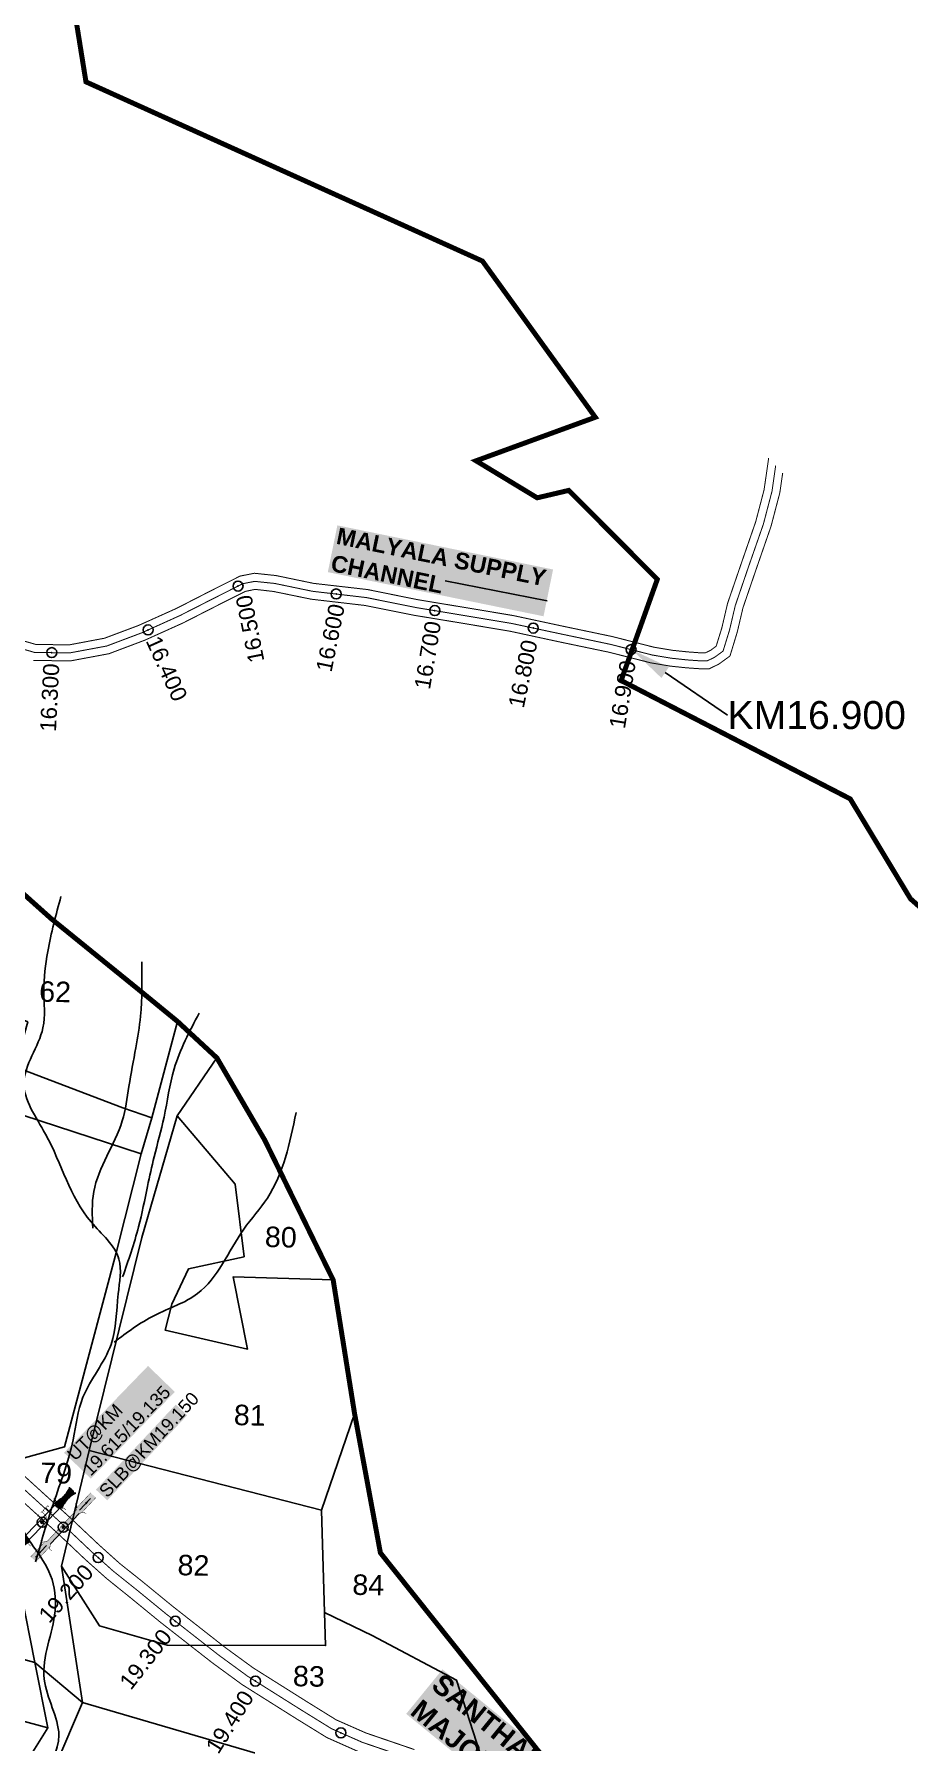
# Model space of a CAD drawing. Header units: inches. Extents: x 204541 to 241319, y 1610159 to 1619241.
# Drawn here: x 207715 to 208589, y 1616398 to 1618104 of the extents above; entities that cross this region are included whole.
import ezdxf
from ezdxf import colors
from ezdxf.entities.mleader import LeaderData, LeaderLine
from ezdxf.enums import TextEntityAlignment as Align
from ezdxf.math import Vec2, Vec3

# ---------------------------------------------------------------- set-up
doc = ezdxf.new("R2010")
doc.units = ezdxf.units.IN
doc.header["$LTSCALE"] = 15
doc.header["$MEASUREMENT"] = 0
doc.header["$PDMODE"] = 32
doc.header["$PDSIZE"] = 10
doc.linetypes.add('ACAD_ISO02W100', pattern=[15, 12, -3])
doc.linetypes.add('HIDDEN2', pattern=[0.1875, 0.125, -0.0625])
for name, color, linetype in [('BLOCK', 72, 'Continuous'), ('CANAL1', 7, 'Continuous'), ('CHANAGE', 1, 'Continuous'), ('PLOT', 7, 'Continuous'), ('PLOT NO', 7, 'Continuous'), ('POINT', 2, 'Continuous'), ('RE REMARKS', 7, 'Continuous'), ('REMARK', 6, 'Continuous'), ('STREAM', 4, 'Continuous'), ('STRUCTURE', 5, 'Continuous'), ('text2', 7, 'Continuous'), ('VILLAGE BOUNDARY', 5, 'Continuous'), ('VILLAGE STONES', 240, 'Continuous')]:
    doc.layers.add(name, color=color, linetype=linetype)
doc.styles.add('FONT2', font='Times New Roman')
doc.styles.get("Standard").update_dxf_attribs({"font": 'arial.ttf'})
doc.dimstyles.get("Standard").update_dxf_attribs({"dimtxt": 0.18, "dimasz": 0.18, "dimexe": 0.18, "dimexo": 0.0625, "dimgap": 0.09, "dimtad": 0, "dimtih": 1, "dimtoh": 1, "dimdec": 4, "dimzin": 0, "dimdsep": 46, "dimtxsty": 'Standard', "dimcen": 0.09, "dimadec": 0, "dimazin": 0, "dimtfac": 1, "dimtdec": 4, "dimtofl": 0, "dimtmove": 0, "dimatfit": 3, "dimfxl": 1, "dimtolj": 1, "dimtzin": 0, "dimarcsym": 0})

# ---------------------------------------------------------------- blocks, each defined once
blk = doc.blocks.new('CIRCLE-BOX')
for p, q in [((-0.5, 0), (0.5, 0)), ((0, 0.5), (0, -0.5))]:
    blk.add_line(p, q)
blk.add_circle((0, 0), 0.2)
blk = doc.blocks.new('SLB')
at = {"layer": 'STRUCTURE'}
h = blk.add_hatch(dxfattribs=at)
h.set_pattern_fill('DOTS', color=6, scale=20, angle=320.3722, style=0)
h.set_pattern_definition([(320.372247934, (-159.4327, -72.9564), (1.2786241598, 0.5641323054), [0, -1.25])])
h.paths.add_polyline_path([(769699.5, 1706871.1), (769699.5, 1706861.1), (769729.1, 1706861.1), (769732.1, 1706863.1), (769792.1, 1706863.1), (769795.1, 1706861.1), (769824.7, 1706861.1), (769824.7, 1706871.1), (769795.1, 1706871.1), (769792.1, 1706869.1), (769732.1, 1706869.1), (769729.1, 1706871.1)])
at = {"layer": 'STRUCTURE', "color": 6, "linetype": 'ACAD_ISO02W100', "ltscale": 0.5, "const_width": 0.5}
for points in [[(769699.5, 1706871.1), (769729.1, 1706871.1)], [(769699.5, 1706861.1), (769729.1, 1706861.1)], [(769795.1, 1706871.1), (769824.7, 1706871.1)], [(769795.1, 1706861.1), (769824.7, 1706861.1)]]:
    blk.add_lwpolyline(points, dxfattribs=at)
at = {"layer": 'STRUCTURE', "color": 6, "const_width": 0.628}
for points in [[(769726.1, 1706877.1), (769726.1, 1706873.1), (769732.1, 1706869.1), (769792.1, 1706869.1), (769798.1, 1706873.1), (769798.1, 1706877.1)], [(769726.1, 1706855.1), (769726.1, 1706859.1), (769732.1, 1706863.1), (769792.1, 1706863.1), (769798.1, 1706859.1), (769798.1, 1706855.1)]]:
    blk.add_lwpolyline(points, dxfattribs=at)
at = {"layer": 'STRUCTURE', "color": 6}
blk.add_lwpolyline([(769732.1, 1706863.1), (769792.1, 1706863.1)], dxfattribs=at)
blk.add_lwpolyline([(769732.1, 1706863.1), (769792.1, 1706863.1)], dxfattribs=at)
at = {"layer": 'STRUCTURE', "color": 0}
blk.add_circle((769762.1, 1706866.1), 1.24, dxfattribs=at)
for points in [[(769703.8, 1706866), (769726.7, 1706866)], [(769818.6, 1706865.8), (769795.7, 1706865.8)]]:
    blk.add_leader(points, dimstyle='Standard', override={"dimasz": 10, "dimgap": 0.09, "dimtad": 0}, dxfattribs=at)
blk = doc.blocks.new('UT')
at = {"layer": 'STRUCTURE'}
h = blk.add_hatch(dxfattribs=at)
h.set_pattern_fill('DASH', color=150, scale=8, angle=-39.6278, style=0)
h.set_pattern_definition([(320.372247933, (-4370.464, -6260.8811), (1.40800153113, 0.132407282), [1, -1])])
h.paths.add_polyline_path([(765163, 1700681.9), (765165.6, 1700680.6), (765167.2, 1700680.3), (765169.1, 1700680), (765172.4, 1700679.6), (765176.4, 1700679.3), (765179.5, 1700679.5), (765183.1, 1700679.9), (765187.7, 1700680.9), (765188.9, 1700681.2), (765193.1, 1700682.2), (765196.1, 1700680.2), (765196.1, 1700672.2), (765193.1, 1700670.2), (765190.5, 1700670.8), (765188.1, 1700671.3), (765185.5, 1700671.8), (765183.6, 1700672.1), (765181, 1700672.5), (765180.3, 1700672.5), (765178.5, 1700672.6), (765176.7, 1700672.6), (765174.6, 1700672.5), (765172.5, 1700672.3), (765170.4, 1700672), (765168.5, 1700671.7), (765166.1, 1700671.2), (765165, 1700670.8), (765163, 1700669.7)])
h.paths.add_polyline_path([(765259.1, 1700682.2), (765256.1, 1700680.2), (765256.1, 1700672.2), (765259.1, 1700670.2), (765261.9, 1700671), (765264.4, 1700671.6), (765266.4, 1700672), (765269.1, 1700672.5), (765272.7, 1700673), (765276.1, 1700673.1), (765278.6, 1700672.9), (765281.2, 1700672.7), (765283.9, 1700672.3), (765286.4, 1700671.9), (765288, 1700671.3), (765289.2, 1700670.6), (765289.1, 1700682.7), (765287.6, 1700681.8), (765285.7, 1700681.2), (765283, 1700680.7), (765281.2, 1700680.4), (765276.7, 1700679.9), (765272.7, 1700679.9), (765268.7, 1700680.3), (765264.8, 1700681), (765261.2, 1700681.7)])
at = {"layer": 'STRUCTURE', "color": 150, "const_width": 0.628}
for points in [[(765190.1, 1700688.2), (765190.1, 1700684.2), (765196.1, 1700680.2), (765256.1, 1700680.2), (765262.1, 1700684.2), (765262.1, 1700688.2)], [(765190.1, 1700664.2), (765190.1, 1700668.2), (765196.1, 1700672.2), (765256.1, 1700672.2), (765262.1, 1700668.2), (765262.1, 1700664.2)]]:
    blk.add_lwpolyline(points, dxfattribs=at)
at = {"layer": 'STRUCTURE', "color": 150}
for points in [[(765196.1, 1700680.2), (765256.1, 1700680.2)], [(765196.1, 1700672.2), (765256.1, 1700672.2)], [(765196.1, 1700672.2), (765256.1, 1700672.2)]]:
    blk.add_lwpolyline(points, dxfattribs=at)
at = {"layer": 'STRUCTURE', "color": 0}
blk.add_circle((765226.1, 1700676.2), 1.89, dxfattribs=at)
at = {"layer": 'STRUCTURE', "color": 150}
for points in [[(765163, 1700681.9), (765164.4, 1700681.1), (765167.9, 1700680.2), (765171.2, 1700679.8), (765176.1, 1700679.4), (765184.7, 1700680.3), (765193.1, 1700682.2)], [(765163, 1700669.7), (765164.3, 1700670.6), (765167.8, 1700671.6), (765171.2, 1700672.1), (765176, 1700672.6), (765184.7, 1700672), (765193.1, 1700670.2)], [(765289.1, 1700682.7), (765287.8, 1700681.9), (765284.3, 1700680.9), (765280.9, 1700680.4), (765276.1, 1700679.8), (765267.4, 1700680.5), (765259.1, 1700682.2)], [(765289.2, 1700670.6), (765287.8, 1700671.4), (765284.2, 1700672.3), (765280.9, 1700672.7), (765276.1, 1700673.1), (765267.4, 1700672.2), (765259.1, 1700670.2)]]:
    blk.add_spline(points, degree=3, dxfattribs=at)
at = {"layer": 'STRUCTURE', "color": 0}
blk.add_text('STREAM', height=5, dxfattribs=at).set_placement((765148.2, 1700675.8), align=Align.MIDDLE_CENTER)
for points in [[(765190.9, 1700676), (765164.2, 1700675.8)], [(765289.3, 1700676.7), (765265.4, 1700676.4)]]:
    blk.add_leader(points, dimstyle='Standard', override={"dimasz": 10, "dimgap": 0.09, "dimtad": 0}, dxfattribs=at)

msp = doc.modelspace()

# ---------------------------------------------------------------- linework, layer by layer
at = {"layer": 'CANAL1', "color": 200, "const_width": 1}
for points in [[(207696.1, 1617500.2), (207716.4, 1617494.3), (207749.8, 1617493.8), (207785.3, 1617500.5), (207819.4, 1617513.3), (207857.2, 1617530.3), (207895.7, 1617550), (207920.8, 1617562.6), (207935.1, 1617565.4), (207956.7, 1617563.1), (207994.2, 1617555.3), (208048.3, 1617549.1), (208098.2, 1617539), (208144.8, 1617531.3), (208193.9, 1617523.1), (208242.9, 1617512.6), (208293, 1617502.1), (208334.4, 1617491.5), (208352.9, 1617488.4), (208368.3, 1617486.8), (208380.5, 1617485.9), (208385.8, 1617485.9), (208390.9, 1617488.3), (208396.6, 1617492.5), (208402.3, 1617510.9), (208408, 1617535.3), (208421.1, 1617573.5), (208436.1, 1617616.8), (208444.5, 1617648.8), (208449.1, 1617680.7)], [(207714, 1617478.3), (207751.1, 1617477.8), (207789.7, 1617485), (207825.5, 1617498.5), (207864.1, 1617515.9), (207902.9, 1617535.7), (207926.1, 1617547.3), (207935.8, 1617549.3), (207954.2, 1617547.2), (207991.7, 1617539.5), (208045.8, 1617533.2), (208095.3, 1617523.3), (208142.1, 1617515.6), (208190.9, 1617507.4), (208239.5, 1617496.9), (208289.4, 1617486.5), (208331.1, 1617475.9), (208350.7, 1617472.6), (208366.9, 1617470.9), (208379.8, 1617470), (208389.3, 1617469.8), (208399.1, 1617474.5), (208410.4, 1617482.7), (208417.7, 1617506.7), (208423.4, 1617530.9), (208436.2, 1617568.3), (208451.4, 1617612.2), (208460.2, 1617645.7), (208463.1, 1617665.6)], [(207670, 1616668.2), (207738.3, 1616606), (207766.1, 1616579.7), (207787.4, 1616560.7), (207810.9, 1616541.8), (207840.7, 1616517.4), (207893, 1616476.5), (207922.7, 1616454.8), (207976.7, 1616420.8), (208007.5, 1616401.8), (208039.2, 1616387.7)], [(207683.5, 1616682.9), (207751.8, 1616620.7), (207779.7, 1616594.4), (207800.3, 1616575.9), (207823.5, 1616557.4), (207853.2, 1616533.1), (207905.1, 1616492.4), (207933.9, 1616471.4), (207987.3, 1616437.8), (208016.8, 1616419.5), (208046.5, 1616406.4), (208095, 1616389.8)]]:
    msp.add_lwpolyline(points, dxfattribs=at)
at = {"layer": 'CANAL1', "color": 1, "linetype": 'HIDDEN2', "ltscale": 4, "const_width": 1}
for points in [[(207692.7, 1617492.9), (207715.2, 1617486.3), (207750.4, 1617485.8), (207787.5, 1617492.7), (207822.5, 1617505.9), (207860.6, 1617523.1), (207899.3, 1617542.8), (207923.5, 1617555), (207935.4, 1617557.3), (207955.5, 1617555.2), (207993, 1617547.4), (208047, 1617541.1), (208096.8, 1617531.1), (208143.4, 1617523.4), (208192.4, 1617515.2), (208241.2, 1617504.8), (208291.2, 1617494.3), (208332.7, 1617483.7), (208351.8, 1617480.5), (208367.6, 1617478.8), (208380.1, 1617477.9), (208387.5, 1617477.8), (208395, 1617481.4), (208403.5, 1617487.6), (208410, 1617508.8), (208415.7, 1617533.1), (208428.6, 1617570.9), (208443.8, 1617614.5), (208452.4, 1617647.3), (208456.1, 1617673.1)], [(207676.8, 1616675.5), (207745.1, 1616613.3), (207772.9, 1616587), (207793.8, 1616568.3), (207817.2, 1616549.6), (207846.9, 1616525.3), (207899, 1616484.5), (207928.3, 1616463.1), (207982, 1616429.3), (208012.1, 1616410.7), (208042.8, 1616397.1), (208091.3, 1616380.5)]]:
    msp.add_lwpolyline(points, dxfattribs=at)
at = {"layer": 'PLOT'}
for points in [[(207821.9, 1616985.2), (207653.4, 1617040.3), (207554.1, 1617118.5), (207520.6, 1617224), (207582.2, 1617246.1), (207585.8, 1617289.5)], [(207582.2, 1617246.1), (207639, 1617145), (207708.5, 1617117), (207695.9, 1617072), (207803.5, 1617031.1), (207832.5, 1617021.1)], [(207698.6, 1616363.5), (207728.7, 1616411.5), (207715.5, 1616476.8), (207702, 1616546), (207685.1, 1616619), (207705.2, 1616681.2), (207745.3, 1616692.5), (207797.1, 1616887.7), (207821.9, 1616985.2), (207832.5, 1617021.1), (207858.2, 1617117.5)], [(207897.6, 1617081), (207857.9, 1617023.2), (207822.7, 1616901.4), (207769.9, 1616688.7), (207742.1, 1616573), (207763.3, 1616436.9), (207710.9, 1616314.7), (207686.7, 1616254.4), (207666, 1616195.6), (207644.5, 1616127.6), (207626.1, 1616073.2), (207621.2, 1616063.7), (207888, 1615990), (208107.7, 1615920.8), (208117.9, 1615915.2), (208145.8, 1615916.4), (208147.3, 1615922), (208168.8, 1615950.1), (208242.6, 1616041.7), (208270.4, 1616074.9), (208351.4, 1616136.1), (208361.9, 1616175.4), (208434.4, 1616267.9), (208431.8, 1616335.8)], [(208013.8, 1616859.1), (207913.9, 1616862.4), (207928.3, 1616790.1), (207845.8, 1616809.1), (207852.5, 1616834.9), (207869.1, 1616870.2), (207924.7, 1616882.4), (207915.8, 1616954.9), (207857.9, 1617023.2)], [(208253.3, 1616239.4), (208212.9, 1616261.5), (208200.2, 1616308.7), (208144.4, 1616325.1), (208160.4, 1616386.8), (208137, 1616459.3), (208052.7, 1616503.9), (208005, 1616526.7), (208002.1, 1616629.1), (208035.2, 1616725.5)], [(208002.1, 1616629.1), (207769.9, 1616688.7)], [(207271.7, 1616598), (207715.5, 1616476.8), (207763.3, 1616436.9), (208144.4, 1616325.1)], [(207742.1, 1616573), (207780.1, 1616513.5), (207847.7, 1616494.1), (208006.2, 1616493.7), (208005, 1616526.7)], [(207269.7, 1616536.1), (207728.7, 1616411.5)]]:
    msp.add_lwpolyline(points, dxfattribs=at)
at = {"layer": 'POINT', "color": 3}
for p in [(207918.7, 1617552.6), (208016.8, 1617544.7), (208115.4, 1617528.1), (207828.8, 1617508.8), (208213.8, 1617510.6), (207732.5, 1617486.1), (208311.5, 1617489.1)]:
    msp.add_point(p, dxfattribs=at)
at = {"layer": 'POINT'}
msp.add_point((207723, 1616617, 10), dxfattribs=at)
at = {"layer": 'STREAM'}
for points in [[(207716.3, 1616577.5), (207732.4, 1616630.6), (207753.8, 1616699.5), (207763.7, 1616741.9), (207791.8, 1616794.7), (207798.9, 1616845.1), (207799.7, 1616879.8), (207771.8, 1616917.1), (207726.2, 1617005), (207704.6, 1617056.1), (207723.7, 1617111.1), (207724.6, 1617147.8), (207728.5, 1617187.3), (207741.7, 1617242.5)], [(207773.6, 1616910.8), (207774.5, 1616947.4), (207802.9, 1617018.1), (207809.7, 1617052.6), (207816.5, 1617091.1), (207821.2, 1617122.7), (207822.5, 1617177.2)], [(207803.3, 1616862.1), (207819.3, 1616912.3), (207828.2, 1616952.7), (207834.9, 1616982.3), (207844.7, 1617021.7), (207854.8, 1617070), (207879.9, 1617125.9)], [(207794.8, 1616796.9), (207835.1, 1616823.7), (207878.3, 1616845.5), (207924.4, 1616909.8), (207948, 1616941), (207976.7, 1617026.5)], [(207153.3, 1614799.9), (207193.1, 1614824.1), (207241.3, 1614847.4), (207287.8, 1614895.9), (207345.5, 1614941.1), (207384.1, 1614965.6), (207408.4, 1615008), (207429.6, 1615033.7), (207459.1, 1615104.6), (207466.8, 1615152.5), (207479, 1615191), (207486.2, 1615266.2), (207493.2, 1615335), (207498.2, 1615365.9), (207450.2, 1615438.6), (207414.6, 1615492.9), (207403.1, 1615532.7), (207400.1, 1615571.1), (207399.6, 1615646.9), (207434.6, 1615700.3), (207499.1, 1615721.7), (207538.8, 1615731.6), (207559.1, 1615750.9), (207565.5, 1615775.5), (207611.2, 1615838.6), (207643.4, 1615872.7), (207656.7, 1615894.5), (207649.8, 1615948.7), (207629, 1615987.2), (207621.3, 1616041.6), (207620, 1616082.7), (207637.7, 1616141), (207660.3, 1616212.6), (207672.3, 1616244.4), (207686.7, 1616313.3), (207739.6, 1616404.2), (207725, 1616460.2), (207735.9, 1616528.6), (207731.3, 1616563.9), (207698.4, 1616620.5), (207699.4, 1616703.7), (207686.5, 1616747.6), (207662.2, 1616770), (207648.1, 1616801.1)]]:
    msp.add_spline(points, degree=3, dxfattribs=at)
at = {"layer": 'text2', "color": 0}
msp.add_point((207744, 1616612, 11), dxfattribs=at)
at = {"layer": 'text2', "color": 3}
for p in [(207778.9, 1616581.7), (207856, 1616518.1), (207936.1, 1616458.2), (208021.5, 1616406.5)]:
    msp.add_point(p, dxfattribs=at)
at = {"layer": 'VILLAGE BOUNDARY', "const_width": 5}
for points in [[(206598.3, 1617965), (206642.3, 1618094.1), (206739.4, 1618154), (206727.4, 1618360), (206873.6, 1618532.4), (207084.7, 1618655), (207239.3, 1618669.4), (207343.6, 1618631.1), (207501, 1618645), (207582.8, 1618451.2), (207568.5, 1618323.8), (207739.9, 1618223.2), (207766.7, 1618056.5), (208163, 1617877.4), (208275.8, 1617721.3), (208156.6, 1617677.8), (208217.7, 1617640.8), (208249.2, 1617648.2), (208337.8, 1617559.4), (208301.6, 1617458.2), (208530.6, 1617339.9), (208590.8, 1617240.1), (209029.2, 1616853.5)], [(206595.2, 1618050.1), (206598.3, 1617965), (206658.6, 1617924.6), (206715.8, 1617892.2), (206732.3, 1617872.4), (206783.3, 1617802.5), (206838.7, 1617724.5), (207016.3, 1617557.1), (207098.2, 1617476.7), (207292.7, 1617539.6), (207468.2, 1617597.8), (207530, 1617473.6), (207546.2, 1617441.4), (207566, 1617383.8), (207695.6, 1617252.7), (207731.7, 1617220.4), (207824.9, 1617144.8), (207858.2, 1617117.5), (207897.6, 1617081), (207945.4, 1616998.9), (208013.8, 1616859.1), (208035.2, 1616725.5), (208061, 1616586.4), (208229.3, 1616375.3)]]:
    msp.add_lwpolyline(points, dxfattribs=at)

# ---------------------------------------------------------------- block references
at = {"layer": 'BLOCK'}
for p in [(207723, 1616617, 10), (207744, 1616612, 11)]:
    msp.add_blockref('CIRCLE-BOX', p, dxfattribs=at)
at = {"layer": 'STRUCTURE', "color": 0}
for name, p, xscale, yscale, zscale, rotation in [('UT', (690349.8, 403675.2, 10), 0.6999999999999997, 0.6999999999999997, 0.6999999999999997, 45.92305131447515), ('SLB', (710390.3, 406136.8, 11), 0.6999999999999996, 0.6999999999999996, 0.6999999999999996, 46.82493699972859)]:
    msp.add_blockref(name, p, dxfattribs=dict(at, xscale=xscale, yscale=yscale, zscale=zscale, rotation=rotation))

# ---------------------------------------------------------------- texts
at = {"layer": 'CHANAGE'}
for s, rotation, p in [('16.500', 101.2005, (207924, 1617543.3)), ('16.600', 78.6297, (208017.7, 1617534.4)), ('16.700', 80.4807, (208113.9, 1617517.3)), ('16.800', 78.1562, (208210.4, 1617498.4)), ('16.900', 80.5583, (208308.6, 1617478.1)), ('19.200', 48.1656, (207769.5, 1616571.3)), ('19.300', 51.9471, (207847.4, 1616507.1)), ('19.400', 57.7925, (207928.6, 1616446.4))]:
    msp.add_text(s, height=16, rotation=rotation, dxfattribs=at).set_placement(p, align=Align.MIDDLE_RIGHT)
for s, rotation, p in [('16.400', 294.2533, (207833.4, 1617501.3)), ('16.300', 87.144, (207728.7, 1617407))]:
    msp.add_text(s, height=16, rotation=rotation, dxfattribs=at).set_placement(p, align=Align.MIDDLE_LEFT)
at = {"layer": 'PLOT NO'}
for s, p in [('62', (207735.9, 1617147.2)), ('80', (207961.5, 1616902)), ('81', (207930.5, 1616724)), ('79', (207736.9, 1616666.1)), ('82', (207874.2, 1616574)), ('84', (208048.9, 1616554.4)), ('83', (207989.5, 1616463.1))]:
    msp.add_text(s, height=20.48, rotation=358.6654, dxfattribs=at).set_placement(p, align=Align.MIDDLE_CENTER)
at = {"layer": 'REMARK', "color": 2, "style": 'FONT2'}
msp.add_text('UT', height=8, rotation=45, dxfattribs=at).set_placement((207723, 1616617, 10))
at = {"layer": 'STRUCTURE', "color": 5, "attachment_point": 1, "bg_fill": 1, "box_fill_scale": 1.1, "bg_fill_color": 7, "bg_fill_true_color": 16777215, "bg_fill_transparency": 0}
for s, insert, char_height, width, rotation in [('{\\fArial|b1|i0|c0|p34;\\C1;MALYALA SUPPLY CHANNEL}', (208019.3, 1617611.3), 16.64, 216.744, 348.4414), ('UT@KM\\P19.615/19.135', (207746.6, 1616686.5, 10), 13, 118.111, 45.9231), ('SLB@KM19.150', (207778.5, 1616649.6, 11), 13, 114.072, 46.8249), ('{\\fArial|b1|i0|c0|p34;\\C1;SANTHAKOVURU\\PMAJOR}', (208123.3, 1616467.1, 18.2), 20, 156.844, 320.8026)]:
    msp.add_mtext(s, dxfattribs=dict(at, insert=insert, char_height=char_height, width=width, rotation=rotation))

# ---------------------------------------------------------------- leaders
at = {"layer": 'RE REMARKS', "color": 1}
msp.add_leader([(208227.6, 1617537.7, -19), (208125.7, 1617557.9, -19)], dimstyle='Standard', override={"dimasz": 45}, dxfattribs=at)
at = {"layer": 'VILLAGE STONES', "color": 1}
ml = msp.add_multileader_mtext('Standard', dxfattribs=at)
ml.set_content('KM16.900', color=1)
ml.set_leader_properties()
ml.build(insert=Vec2(0, 0))
ml.multileader.update_dxf_attribs({"dogleg_length": 0.36, "arrow_head_size": 40})
ctx = ml.context
ctx.base_point, ctx.char_height, ctx.arrow_head_size, ctx.landing_gap_size, ctx.plane_origin = Vec3(208407.9, 1617423.5), 28, 40, 0.09, Vec3(208536.1, 1618011.9)
notes = []
notes.append((ctx, [(0, (1, 1, 0), (208407.9, 1617423.5), (1, 0), 1.396927018504357e-11, [(0, [(208312.6, 1617488.8)], 0, [])])]))
ctx.mtext.insert, ctx.mtext.flow_direction = Vec3(208408, 1617437.7), 5
for ctx, leaders in notes:
    for number, flags, end, landing, length, lines in leaders:
        leader = LeaderData()
        leader.index, (leader.has_last_leader_line, leader.has_dogleg_vector, leader.attachment_direction) = number, flags
        leader.last_leader_point, leader.dogleg_vector, leader.dogleg_length = Vec3(end), Vec3(landing), length
        for number, points, colour, breaks in lines:
            line = LeaderLine()
            line.index, line.vertices, line.color, line.breaks = number, Vec3.list(points), colors.encode_raw_color(colour), breaks
            leader.lines.append(line)
        ctx.leaders.append(leader)

doc.saveas('drawing.dxf')
